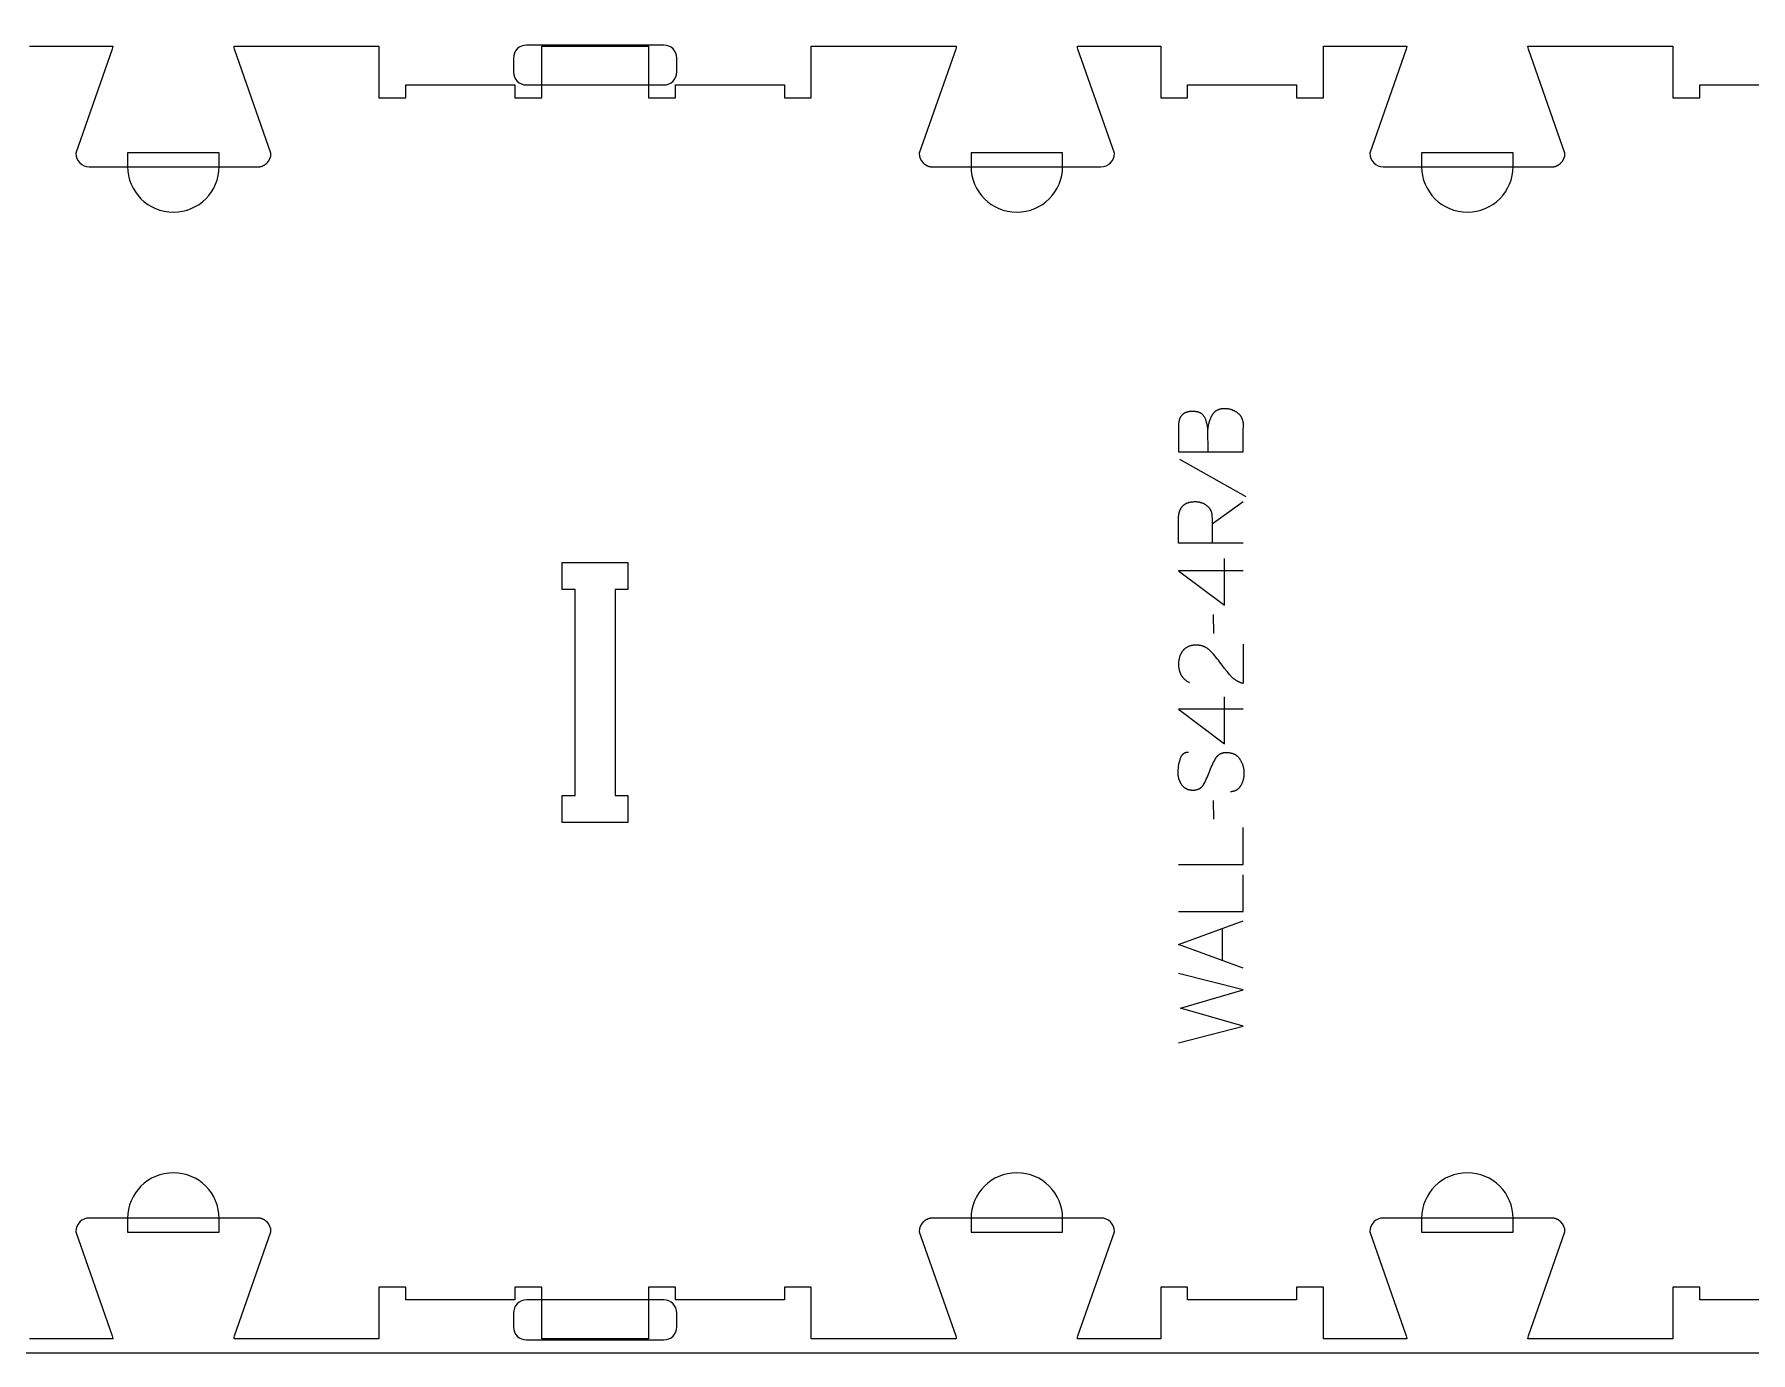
# Model space of a CAD drawing. Extents: x -10701 to -7518, y -36097 to -28504.
# Drawn here: x -9110 to -8314, y -31748 to -31136 of the extents above; entities that cross this region are included whole.
import ezdxf

# ---------------------------------------------------------------- set-up
doc = ezdxf.new("R2010")
doc.units = 0
for name, color, linetype in [('0_SHEET_SPRUCEPLY_2440X122', 1, 'CONTINUOUS'), ('1_ANYTOOL_1MMDEEP_LABELS_S', 2, 'CONTINUOUS'), ('3_ANYTOOL_CUTTHROUGH_INSID', 4, 'CONTINUOUS'), ('4_ANYTOOL_CUTTHROUGH_OUTSI', 5, 'CONTINUOUS'), ('5_ANYTOOL_HALF_MILL_9MM_IN', 3, 'CONTINUOUS')]:
    doc.layers.add(name, color=color, linetype=linetype)

msp = doc.modelspace()

# ---------------------------------------------------------------- linework, layer by layer
at = {"layer": '0_SHEET_SPRUCEPLY_2440X122'}
msp.add_lwpolyline([(-10329.71, -30527.8), (-10329.71, -31747.8), (-7889.71, -31747.8), (-7889.71, -30527.8)], close=True, dxfattribs=at)
at = {"layer": '1_ANYTOOL_1MMDEEP_LABELS_S'}
for points in [[(-8579.15, -31330.03), (-8549.15, -31330.03), (-8549.15, -31320.35), (-8549.07, -31317.82), (-8549.06, -31317.59), (-8549.06, -31317.37), (-8549.07, -31317.14), (-8549.08, -31316.92), (-8549.1, -31316.71), (-8549.12, -31316.49), (-8549.15, -31316.28), (-8549.18, -31316.08), (-8549.22, -31315.87), (-8549.27, -31315.67), (-8549.32, -31315.48), (-8549.37, -31315.28), (-8549.43, -31315.09), (-8549.5, -31314.9), (-8549.57, -31314.72), (-8549.65, -31314.54), (-8549.74, -31314.36), (-8549.82, -31314.18), (-8549.92, -31314.01), (-8550.02, -31313.84), (-8550.13, -31313.67), (-8550.24, -31313.51), (-8550.35, -31313.35), (-8550.48, -31313.19), (-8550.61, -31313.04), (-8550.74, -31312.89), (-8550.88, -31312.74), (-8551.02, -31312.6), (-8551.18, -31312.46), (-8551.33, -31312.32), (-8551.49, -31312.19), (-8551.66, -31312.06), (-8551.83, -31311.93), (-8552, -31311.8), (-8552.18, -31311.68), (-8552.35, -31311.57), (-8552.52, -31311.46), (-8552.7, -31311.35), (-8552.88, -31311.25), (-8553.06, -31311.15), (-8553.24, -31311.05), (-8553.42, -31310.96), (-8553.6, -31310.87), (-8553.78, -31310.79), (-8553.97, -31310.71), (-8554.15, -31310.63), (-8554.34, -31310.56), (-8554.53, -31310.5), (-8554.72, -31310.43), (-8554.9, -31310.37), (-8555.1, -31310.32), (-8555.29, -31310.27), (-8555.48, -31310.22), (-8555.68, -31310.18), (-8555.87, -31310.14), (-8556.07, -31310.11), (-8556.27, -31310.08), (-8556.46, -31310.05), (-8556.66, -31310.03), (-8556.87, -31310.01), (-8557.07, -31309.99), (-8557.27, -31309.98), (-8557.48, -31309.98), (-8557.68, -31309.98), (-8557.93, -31309.98), (-8558.18, -31309.99), (-8558.42, -31310), (-8558.66, -31310.02), (-8558.9, -31310.05), (-8559.13, -31310.08), (-8559.35, -31310.12), (-8559.57, -31310.16), (-8559.79, -31310.21), (-8560, -31310.26), (-8560.21, -31310.32), (-8560.41, -31310.39), (-8560.61, -31310.46), (-8560.81, -31310.53), (-8560.99, -31310.62), (-8561.18, -31310.71), (-8561.27, -31310.75), (-8561.36, -31310.8), (-8561.45, -31310.85), (-8561.54, -31310.9), (-8561.62, -31310.95), (-8561.71, -31311), (-8561.79, -31311.06), (-8561.88, -31311.12), (-8561.96, -31311.17), (-8562.04, -31311.23), (-8562.12, -31311.29), (-8562.2, -31311.35), (-8562.27, -31311.42), (-8562.35, -31311.48), (-8562.43, -31311.55), (-8562.5, -31311.62), (-8562.57, -31311.68), (-8562.64, -31311.76), (-8562.71, -31311.83), (-8562.78, -31311.9), (-8562.85, -31311.98), (-8562.92, -31312.05), (-8563.05, -31312.21), (-8563.18, -31312.37), (-8563.3, -31312.54), (-8563.42, -31312.71), (-8563.53, -31312.89), (-8563.75, -31313.26), (-8563.95, -31313.63), (-8564.15, -31314.01), (-8564.33, -31314.4), (-8564.5, -31314.79), (-8564.66, -31315.19), (-8564.8, -31315.59), (-8564.94, -31316), (-8565.06, -31316.41), (-8565.18, -31316.84), (-8565.28, -31317.26), (-8565.37, -31317.7), (-8565.45, -31318.14), (-8565.51, -31318.58), (-8565.57, -31319.03), (-8565.61, -31319.49)], [(-8565.48, -31330.03), (-8565.61, -31319.49), (-8565.64, -31319.09), (-8565.68, -31318.7), (-8565.73, -31318.31), (-8565.79, -31317.93), (-8565.86, -31317.55), (-8565.93, -31317.18), (-8566.02, -31316.81), (-8566.11, -31316.45), (-8566.21, -31316.1), (-8566.32, -31315.75), (-8566.44, -31315.41), (-8566.57, -31315.07), (-8566.71, -31314.73), (-8566.85, -31314.41), (-8567.01, -31314.09), (-8567.17, -31313.77), (-8567.22, -31313.69), (-8567.26, -31313.62), (-8567.31, -31313.54), (-8567.35, -31313.47), (-8567.4, -31313.39), (-8567.45, -31313.32), (-8567.5, -31313.25), (-8567.56, -31313.18), (-8567.61, -31313.11), (-8567.67, -31313.05), (-8567.72, -31312.98), (-8567.78, -31312.92), (-8567.84, -31312.85), (-8567.9, -31312.79), (-8567.96, -31312.73), (-8568.03, -31312.67), (-8568.09, -31312.61), (-8568.16, -31312.56), (-8568.22, -31312.5), (-8568.29, -31312.45), (-8568.36, -31312.39), (-8568.43, -31312.34), (-8568.51, -31312.29), (-8568.58, -31312.24), (-8568.66, -31312.19), (-8568.73, -31312.15), (-8568.81, -31312.1), (-8568.89, -31312.06), (-8568.97, -31312.01), (-8569.06, -31311.97), (-8569.14, -31311.93), (-8569.23, -31311.89), (-8569.31, -31311.85), (-8569.4, -31311.81), (-8569.58, -31311.74), (-8569.77, -31311.68), (-8569.96, -31311.61), (-8570.16, -31311.56), (-8570.36, -31311.51), (-8570.57, -31311.46), (-8570.78, -31311.42), (-8571, -31311.38), (-8571.22, -31311.35), (-8571.45, -31311.32), (-8571.69, -31311.3), (-8571.93, -31311.28), (-8572.17, -31311.27), (-8572.42, -31311.26), (-8572.68, -31311.26), (-8573.08, -31311.27), (-8573.27, -31311.28), (-8573.47, -31311.29), (-8573.65, -31311.3), (-8573.84, -31311.32), (-8574.02, -31311.34), (-8574.2, -31311.37), (-8574.37, -31311.39), (-8574.55, -31311.43), (-8574.72, -31311.46), (-8574.88, -31311.5), (-8575.04, -31311.54), (-8575.2, -31311.58), (-8575.36, -31311.63), (-8575.51, -31311.68), (-8575.66, -31311.73), (-8575.81, -31311.79), (-8575.95, -31311.85), (-8576.09, -31311.92), (-8576.23, -31311.98), (-8576.37, -31312.05), (-8576.5, -31312.13), (-8576.63, -31312.2), (-8576.75, -31312.28), (-8576.87, -31312.37), (-8576.99, -31312.45), (-8577.11, -31312.54), (-8577.22, -31312.64), (-8577.33, -31312.73), (-8577.43, -31312.83), (-8577.54, -31312.93), (-8577.63, -31313.04), (-8577.73, -31313.15), (-8577.82, -31313.26), (-8577.91, -31313.38), (-8578, -31313.5), (-8578.09, -31313.62), (-8578.17, -31313.75), (-8578.24, -31313.87), (-8578.32, -31314.01), (-8578.39, -31314.14), (-8578.46, -31314.28), (-8578.52, -31314.42), (-8578.58, -31314.57), (-8578.64, -31314.72), (-8578.7, -31314.87), (-8578.75, -31315.02), (-8578.8, -31315.18), (-8578.84, -31315.34), (-8578.89, -31315.51), (-8578.93, -31315.68), (-8578.96, -31315.85), (-8579, -31316.02), (-8579.03, -31316.2), (-8579.05, -31316.38), (-8579.08, -31316.57), (-8579.1, -31316.75), (-8579.11, -31316.94), (-8579.13, -31317.14), (-8579.15, -31317.54), (-8579.15, -31317.95), (-8579.15, -31330.03)], [(-8578.68, -31333.46), (-8547.91, -31350.65)], [(-8549.15, -31372.42), (-8579.15, -31372.42), (-8579.15, -31361.06), (-8579.15, -31360.57), (-8579.12, -31360.1), (-8579.11, -31359.87), (-8579.08, -31359.64), (-8579.06, -31359.41), (-8579.03, -31359.19), (-8579, -31358.98), (-8578.96, -31358.77), (-8578.92, -31358.56), (-8578.88, -31358.35), (-8578.83, -31358.15), (-8578.78, -31357.96), (-8578.72, -31357.76), (-8578.66, -31357.57), (-8578.6, -31357.39), (-8578.53, -31357.21), (-8578.46, -31357.03), (-8578.39, -31356.86), (-8578.31, -31356.69), (-8578.23, -31356.52), (-8578.14, -31356.36), (-8578.05, -31356.2), (-8577.96, -31356.05), (-8577.86, -31355.9), (-8577.76, -31355.76), (-8577.65, -31355.61), (-8577.54, -31355.47), (-8577.43, -31355.34), (-8577.31, -31355.21), (-8577.19, -31355.08), (-8577.07, -31354.96), (-8576.94, -31354.84), (-8576.81, -31354.73), (-8576.67, -31354.62), (-8576.53, -31354.51), (-8576.39, -31354.41), (-8576.24, -31354.31), (-8576.09, -31354.21), (-8575.93, -31354.12), (-8575.78, -31354.03), (-8575.61, -31353.95), (-8575.45, -31353.87), (-8575.28, -31353.79), (-8575.1, -31353.72), (-8574.92, -31353.65), (-8574.74, -31353.59), (-8574.56, -31353.53), (-8574.37, -31353.47), (-8574.17, -31353.42), (-8573.98, -31353.37), (-8573.77, -31353.33), (-8573.57, -31353.29), (-8573.36, -31353.25), (-8573.15, -31353.22), (-8572.93, -31353.19), (-8572.71, -31353.16), (-8572.49, -31353.14), (-8572.26, -31353.12), (-8571.79, -31353.1), (-8571.31, -31353.09), (-8571.13, -31353.09), (-8570.96, -31353.1), (-8570.78, -31353.11), (-8570.61, -31353.12), (-8570.44, -31353.13), (-8570.27, -31353.15), (-8570.1, -31353.18), (-8569.93, -31353.2), (-8569.76, -31353.23), (-8569.59, -31353.26), (-8569.42, -31353.3), (-8569.26, -31353.34), (-8569.09, -31353.38), (-8568.93, -31353.43), (-8568.76, -31353.48), (-8568.6, -31353.54), (-8568.44, -31353.59), (-8568.28, -31353.65), (-8568.12, -31353.72), (-8567.96, -31353.79), (-8567.8, -31353.86), (-8567.64, -31353.93), (-8567.49, -31354.01), (-8567.33, -31354.09), (-8567.18, -31354.18), (-8567.03, -31354.27), (-8566.87, -31354.36), (-8566.72, -31354.45), (-8566.57, -31354.55), (-8566.42, -31354.65), (-8566.27, -31354.76), (-8566.12, -31354.87), (-8565.98, -31354.98), (-8565.84, -31355.1), (-8565.7, -31355.21), (-8565.57, -31355.33), (-8565.44, -31355.46), (-8565.32, -31355.58), (-8565.2, -31355.71), (-8565.09, -31355.84), (-8564.98, -31355.97), (-8564.87, -31356.1), (-8564.77, -31356.24), (-8564.68, -31356.38), (-8564.58, -31356.52), (-8564.5, -31356.66), (-8564.41, -31356.81), (-8564.34, -31356.95), (-8564.26, -31357.1), (-8564.19, -31357.26), (-8564.13, -31357.41), (-8564.07, -31357.57), (-8564.01, -31357.73), (-8563.96, -31357.89), (-8563.91, -31358.06), (-8563.87, -31358.22), (-8563.83, -31358.39), (-8563.79, -31358.57), (-8563.76, -31358.74), (-8563.74, -31358.92), (-8563.72, -31359.1), (-8563.7, -31359.28), (-8563.69, -31359.46), (-8563.62, -31361.38), (-8563.6, -31363.42), (-8563.6, -31372.38)], [(-8563.6, -31363.42), (-8549.11, -31352.96)], [(-8557.81, -31401.18), (-8557.81, -31379.41)], [(-8549.15, -31385.19), (-8579.2, -31385.15), (-8557.81, -31401.18)], [(-8563.04, -31405.46), (-8562.95, -31414.25)], [(-8549.2, -31419.18), (-8549.24, -31437.48), (-8549.69, -31437.33), (-8549.92, -31437.25), (-8550.14, -31437.17), (-8550.36, -31437.08), (-8550.58, -31436.99), (-8550.79, -31436.9), (-8551.01, -31436.81), (-8551.22, -31436.71), (-8551.42, -31436.6), (-8551.63, -31436.5), (-8551.83, -31436.38), (-8552.03, -31436.27), (-8552.23, -31436.15), (-8552.43, -31436.03), (-8552.62, -31435.91), (-8552.81, -31435.78), (-8553, -31435.65), (-8553.19, -31435.51), (-8553.37, -31435.37), (-8553.55, -31435.23), (-8553.73, -31435.08), (-8553.91, -31434.93), (-8554.08, -31434.78), (-8554.25, -31434.62), (-8554.42, -31434.46), (-8554.59, -31434.3), (-8554.75, -31434.13), (-8554.92, -31433.96), (-8555.08, -31433.79), (-8555.39, -31433.43), (-8556.61, -31431.95), (-8557.79, -31430.46), (-8558.95, -31428.95), (-8560.08, -31427.43), (-8560.64, -31426.67), (-8561.21, -31425.94), (-8561.79, -31425.23), (-8562.37, -31424.54), (-8562.97, -31423.87), (-8563.57, -31423.23), (-8564.18, -31422.61), (-8564.8, -31422.01), (-8564.95, -31421.86), (-8565.11, -31421.72), (-8565.27, -31421.58), (-8565.44, -31421.45), (-8565.6, -31421.33), (-8565.77, -31421.2), (-8565.94, -31421.09), (-8566.11, -31420.97), (-8566.29, -31420.87), (-8566.46, -31420.76), (-8566.64, -31420.66), (-8566.82, -31420.57), (-8567.01, -31420.48), (-8567.19, -31420.39), (-8567.38, -31420.31), (-8567.57, -31420.24), (-8567.76, -31420.17), (-8567.96, -31420.1), (-8568.16, -31420.04), (-8568.36, -31419.98), (-8568.56, -31419.93), (-8568.76, -31419.88), (-8568.97, -31419.83), (-8569.18, -31419.8), (-8569.39, -31419.76), (-8569.6, -31419.73), (-8569.81, -31419.71), (-8570.03, -31419.68), (-8570.25, -31419.67), (-8570.47, -31419.66), (-8570.7, -31419.65), (-8570.92, -31419.65), (-8571.17, -31419.65), (-8571.42, -31419.66), (-8571.66, -31419.67), (-8571.9, -31419.69), (-8572.14, -31419.71), (-8572.37, -31419.74), (-8572.59, -31419.77), (-8572.82, -31419.81), (-8573.04, -31419.85), (-8573.25, -31419.89), (-8573.47, -31419.95), (-8573.67, -31420), (-8573.88, -31420.07), (-8574.08, -31420.13), (-8574.28, -31420.2), (-8574.47, -31420.28), (-8574.66, -31420.36), (-8574.85, -31420.45), (-8575.03, -31420.54), (-8575.21, -31420.64), (-8575.38, -31420.74), (-8575.55, -31420.84), (-8575.72, -31420.95), (-8575.88, -31421.07), (-8576.04, -31421.19), (-8576.2, -31421.32), (-8576.35, -31421.45), (-8576.5, -31421.58), (-8576.64, -31421.72), (-8576.78, -31421.87), (-8576.92, -31422.02), (-8577.05, -31422.18), (-8577.18, -31422.34), (-8577.31, -31422.5), (-8577.43, -31422.66), (-8577.55, -31422.83), (-8577.66, -31423), (-8577.77, -31423.17), (-8577.87, -31423.35), (-8577.97, -31423.52), (-8578.07, -31423.7), (-8578.16, -31423.89), (-8578.25, -31424.07), (-8578.33, -31424.26), (-8578.41, -31424.45), (-8578.49, -31424.64), (-8578.56, -31424.84), (-8578.63, -31425.04), (-8578.69, -31425.24), (-8578.75, -31425.44), (-8578.81, -31425.65), (-8578.86, -31425.86), (-8578.91, -31426.07), (-8578.95, -31426.28), (-8578.99, -31426.5), (-8579.02, -31426.72), (-8579.05, -31426.94), (-8579.08, -31427.16), (-8579.1, -31427.39), (-8579.12, -31427.62), (-8579.13, -31427.85), (-8579.14, -31428.09), (-8579.15, -31428.56), (-8579.15, -31428.93), (-8579.13, -31429.29), (-8579.11, -31429.64), (-8579.07, -31429.99), (-8579.03, -31430.33), (-8578.97, -31430.66), (-8578.91, -31430.99), (-8578.83, -31431.31), (-8578.75, -31431.62), (-8578.7, -31431.78), (-8578.66, -31431.93), (-8578.6, -31432.08), (-8578.55, -31432.23), (-8578.49, -31432.38), (-8578.44, -31432.53), (-8578.37, -31432.67), (-8578.31, -31432.82), (-8578.25, -31432.96), (-8578.18, -31433.1), (-8578.11, -31433.24), (-8578.03, -31433.37), (-8577.96, -31433.51), (-8577.88, -31433.64), (-8577.8, -31433.77), (-8577.71, -31433.9), (-8577.63, -31434.03), (-8577.54, -31434.16), (-8577.45, -31434.28), (-8577.36, -31434.41), (-8577.26, -31434.53), (-8577.16, -31434.65), (-8577.06, -31434.77), (-8576.96, -31434.89), (-8576.85, -31435), (-8576.74, -31435.11), (-8576.63, -31435.23), (-8576.52, -31435.34), (-8576.4, -31435.45), (-8576.28, -31435.55), (-8576.16, -31435.66), (-8576.04, -31435.76), (-8575.79, -31435.97), (-8575.52, -31436.16), (-8575.25, -31436.35), (-8574.96, -31436.54), (-8574.67, -31436.71), (-8574.37, -31436.88), (-8574.05, -31437.05)], [(-8557.81, -31465.38), (-8557.81, -31443.61)], [(-8549.15, -31449.39), (-8579.2, -31449.35), (-8557.81, -31465.38)], [(-8574.57, -31469.41), (-8574.76, -31469.41), (-8574.85, -31469.41), (-8574.94, -31469.42), (-8575.03, -31469.43), (-8575.12, -31469.43), (-8575.21, -31469.44), (-8575.3, -31469.46), (-8575.38, -31469.47), (-8575.47, -31469.49), (-8575.55, -31469.5), (-8575.63, -31469.52), (-8575.72, -31469.54), (-8575.8, -31469.56), (-8575.88, -31469.59), (-8575.96, -31469.61), (-8576.04, -31469.64), (-8576.11, -31469.66), (-8576.19, -31469.69), (-8576.26, -31469.73), (-8576.34, -31469.76), (-8576.41, -31469.79), (-8576.48, -31469.83), (-8576.55, -31469.87), (-8576.62, -31469.91), (-8576.69, -31469.95), (-8576.76, -31469.99), (-8576.83, -31470.03), (-8576.89, -31470.08), (-8576.96, -31470.13), (-8577.02, -31470.17), (-8577.09, -31470.22), (-8577.15, -31470.28), (-8577.21, -31470.33), (-8577.27, -31470.39), (-8577.33, -31470.44), (-8577.38, -31470.5), (-8577.44, -31470.56), (-8577.5, -31470.62), (-8577.55, -31470.69), (-8577.6, -31470.75), (-8577.66, -31470.82), (-8577.71, -31470.89), (-8577.76, -31470.95), (-8577.81, -31471.03), (-8577.86, -31471.1), (-8577.9, -31471.17), (-8577.95, -31471.25), (-8578, -31471.33), (-8578.04, -31471.41), (-8578.08, -31471.49), (-8578.13, -31471.57), (-8578.21, -31471.74), (-8578.28, -31471.92), (-8578.36, -31472.1), (-8578.43, -31472.29), (-8578.49, -31472.48), (-8578.55, -31472.68), (-8578.77, -31473.5), (-8578.97, -31474.29), (-8579.13, -31475.08), (-8579.26, -31475.85), (-8579.32, -31476.23), (-8579.36, -31476.61), (-8579.4, -31476.98), (-8579.44, -31477.35), (-8579.46, -31477.71), (-8579.48, -31478.08), (-8579.49, -31478.44), (-8579.5, -31478.79), (-8579.49, -31478.99), (-8579.49, -31479.18), (-8579.48, -31479.37), (-8579.47, -31479.56), (-8579.45, -31479.75), (-8579.43, -31479.94), (-8579.41, -31480.13), (-8579.38, -31480.32), (-8579.35, -31480.5), (-8579.32, -31480.68), (-8579.28, -31480.87), (-8579.24, -31481.05), (-8579.2, -31481.23), (-8579.15, -31481.41), (-8579.1, -31481.58), (-8579.04, -31481.76), (-8578.98, -31481.93), (-8578.92, -31482.11), (-8578.85, -31482.28), (-8578.78, -31482.45), (-8578.71, -31482.62), (-8578.64, -31482.79), (-8578.56, -31482.96), (-8578.47, -31483.12), (-8578.38, -31483.29), (-8578.29, -31483.45), (-8578.2, -31483.61), (-8578.1, -31483.77), (-8578, -31483.93), (-8577.9, -31484.09), (-8577.79, -31484.25), (-8577.67, -31484.41), (-8577.56, -31484.56), (-8577.44, -31484.71), (-8577.32, -31484.85), (-8577.19, -31484.99), (-8577.07, -31485.12), (-8576.94, -31485.25), (-8576.8, -31485.37), (-8576.67, -31485.49), (-8576.53, -31485.61), (-8576.38, -31485.72), (-8576.24, -31485.82), (-8576.09, -31485.92), (-8575.94, -31486.01), (-8575.78, -31486.1), (-8575.62, -31486.19), (-8575.46, -31486.27), (-8575.3, -31486.34), (-8575.13, -31486.42), (-8574.96, -31486.48), (-8574.79, -31486.54), (-8574.61, -31486.6), (-8574.43, -31486.65), (-8574.25, -31486.69), (-8574.06, -31486.74), (-8573.87, -31486.77), (-8573.68, -31486.8), (-8573.49, -31486.83), (-8573.29, -31486.85), (-8573.09, -31486.87), (-8572.88, -31486.88), (-8572.68, -31486.89), (-8572.47, -31486.89), (-8572.25, -31486.89), (-8572.04, -31486.88), (-8571.83, -31486.87), (-8571.63, -31486.85), (-8571.43, -31486.82), (-8571.23, -31486.79), (-8571.04, -31486.76), (-8570.85, -31486.71), (-8570.66, -31486.67), (-8570.48, -31486.61), (-8570.3, -31486.56), (-8570.13, -31486.49), (-8570.04, -31486.46), (-8569.96, -31486.42), (-8569.87, -31486.39), (-8569.79, -31486.35), (-8569.71, -31486.31), (-8569.63, -31486.27), (-8569.55, -31486.23), (-8569.47, -31486.18), (-8569.39, -31486.14), (-8569.31, -31486.09), (-8569.23, -31486.04), (-8569.16, -31486), (-8569.08, -31485.95), (-8569.01, -31485.89), (-8568.94, -31485.84), (-8568.86, -31485.79), (-8568.79, -31485.73), (-8568.72, -31485.67), (-8568.65, -31485.61), (-8568.59, -31485.55), (-8568.52, -31485.49), (-8568.45, -31485.43), (-8568.39, -31485.37), (-8568.32, -31485.3), (-8568.19, -31485.16), (-8568.07, -31485.02), (-8567.95, -31484.88), (-8567.84, -31484.73), (-8567.72, -31484.57), (-8567.62, -31484.4), (-8567.51, -31484.24), (-8567.41, -31484.06), (-8567.02, -31483.35), (-8566.64, -31482.62), (-8566.27, -31481.87), (-8565.92, -31481.11), (-8565.57, -31480.33), (-8565.24, -31479.53), (-8564.91, -31478.72), (-8564.6, -31477.89), (-8564.29, -31477.07), (-8563.96, -31476.26), (-8563.62, -31475.47), (-8563.26, -31474.71), (-8562.88, -31473.96), (-8562.49, -31473.24), (-8562.09, -31472.53), (-8561.67, -31471.85), (-8561.56, -31471.68), (-8561.45, -31471.52), (-8561.33, -31471.37), (-8561.27, -31471.29), (-8561.21, -31471.22), (-8561.15, -31471.15), (-8561.08, -31471.08), (-8561.02, -31471.01), (-8560.95, -31470.94), (-8560.89, -31470.87), (-8560.82, -31470.81), (-8560.75, -31470.75), (-8560.68, -31470.69), (-8560.61, -31470.63), (-8560.54, -31470.57), (-8560.47, -31470.51), (-8560.4, -31470.45), (-8560.33, -31470.4), (-8560.25, -31470.35), (-8560.18, -31470.29), (-8560.1, -31470.24), (-8560.02, -31470.2), (-8559.94, -31470.15), (-8559.86, -31470.1), (-8559.78, -31470.06), (-8559.7, -31470.02), (-8559.62, -31469.98), (-8559.53, -31469.94), (-8559.45, -31469.9), (-8559.36, -31469.86), (-8559.28, -31469.83), (-8559.19, -31469.79), (-8559.1, -31469.76), (-8559.01, -31469.73), (-8558.92, -31469.7), (-8558.83, -31469.67), (-8558.74, -31469.64), (-8558.55, -31469.6), (-8558.36, -31469.55), (-8558.16, -31469.52), (-8557.96, -31469.49), (-8557.76, -31469.46), (-8557.55, -31469.44), (-8557.34, -31469.43), (-8557.13, -31469.42), (-8556.91, -31469.42), (-8556.68, -31469.42), (-8556.46, -31469.43), (-8556.22, -31469.45), (-8555.99, -31469.47), (-8555.77, -31469.5), (-8555.54, -31469.53), (-8555.32, -31469.56), (-8555.11, -31469.6), (-8554.89, -31469.65), (-8554.68, -31469.7), (-8554.48, -31469.76), (-8554.28, -31469.82), (-8554.08, -31469.89), (-8553.89, -31469.96), (-8553.7, -31470.03), (-8553.51, -31470.12), (-8553.33, -31470.2), (-8553.15, -31470.29), (-8552.97, -31470.39), (-8552.8, -31470.49), (-8552.63, -31470.6), (-8552.47, -31470.71), (-8552.31, -31470.83), (-8552.15, -31470.95), (-8552, -31471.08), (-8551.85, -31471.21), (-8551.7, -31471.34), (-8551.56, -31471.49), (-8551.42, -31471.63), (-8551.29, -31471.78), (-8551.16, -31471.94), (-8551.03, -31472.1), (-8550.91, -31472.27), (-8550.79, -31472.44), (-8550.67, -31472.62), (-8550.45, -31472.98), (-8550.25, -31473.34), (-8550.05, -31473.71), (-8549.88, -31474.08), (-8549.71, -31474.46), (-8549.56, -31474.84), (-8549.49, -31475.03), (-8549.42, -31475.22), (-8549.36, -31475.41), (-8549.3, -31475.6), (-8549.24, -31475.8), (-8549.19, -31475.99), (-8549.14, -31476.19), (-8549.09, -31476.38), (-8549.05, -31476.58), (-8549.01, -31476.78), (-8548.98, -31476.98), (-8548.94, -31477.18), (-8548.91, -31477.38), (-8548.89, -31477.58), (-8548.85, -31477.99), (-8548.82, -31478.4), (-8548.81, -31478.81), (-8548.81, -31479.23), (-8548.83, -31479.63), (-8548.85, -31480.04), (-8548.89, -31480.44), (-8548.94, -31480.83), (-8549.01, -31481.22), (-8549.08, -31481.61), (-8549.17, -31481.99), (-8549.28, -31482.37), (-8549.39, -31482.74), (-8549.52, -31483.11), (-8549.66, -31483.47), (-8549.82, -31483.83), (-8549.98, -31484.18), (-8550.16, -31484.53), (-8550.35, -31484.88), (-8550.45, -31485.05), (-8550.56, -31485.21), (-8550.66, -31485.37), (-8550.77, -31485.52), (-8550.89, -31485.67), (-8551, -31485.81), (-8551.12, -31485.95), (-8551.24, -31486.08), (-8551.36, -31486.2), (-8551.49, -31486.32), (-8551.62, -31486.44), (-8551.75, -31486.55), (-8551.82, -31486.6), (-8551.89, -31486.65), (-8551.96, -31486.7), (-8552.03, -31486.75), (-8552.1, -31486.8), (-8552.17, -31486.85), (-8552.24, -31486.89), (-8552.31, -31486.93), (-8552.39, -31486.98), (-8552.46, -31487.02), (-8552.54, -31487.06), (-8552.61, -31487.09), (-8552.69, -31487.13), (-8552.77, -31487.17), (-8552.84, -31487.2), (-8552.92, -31487.23), (-8553, -31487.27), (-8553.08, -31487.3), (-8553.16, -31487.32), (-8553.24, -31487.35), (-8553.41, -31487.4), (-8553.58, -31487.45), (-8553.75, -31487.49), (-8553.92, -31487.52), (-8554.1, -31487.55), (-8554.28, -31487.58), (-8554.46, -31487.6), (-8554.64, -31487.61), (-8554.83, -31487.62), (-8555.02, -31487.62)], [(-8563.04, -31491.65), (-8562.95, -31500.43)], [(-8579.15, -31521.39), (-8549.15, -31521.39), (-8549.15, -31504.29)], [(-8579.15, -31543.21), (-8549.15, -31543.21), (-8549.15, -31526.11)], [(-8549.15, -31569.43), (-8579.15, -31558.55), (-8549.15, -31547.49)], [(-8558.71, -31565.96), (-8558.71, -31551.05)], [(-8579.15, -31604.15), (-8549.15, -31596.43), (-8578.25, -31587.99), (-8549.15, -31579.51), (-8579.15, -31572.01)]]:
    msp.add_lwpolyline(points, dxfattribs=at)
at = {"layer": '3_ANYTOOL_CUTTHROUGH_INSID', "color": 4}
msp.add_lwpolyline([(-8864.68, -31381.36), (-8834.43, -31381.36), (-8834.43, -31393.86), (-8840.43, -31393.86), (-8840.43, -31489.36), (-8834.43, -31489.36), (-8834.43, -31501.86), (-8864.93, -31501.86), (-8864.93, -31489.36), (-8858.93, -31489.36), (-8858.93, -31393.86), (-8864.93, -31393.86), (-8864.93, -31381.36)], close=True, dxfattribs=at)
at = {"layer": '4_ANYTOOL_CUTTHROUGH_OUTSI', "color": 5}
for points in [[(-9111.93, -31141.86), (-9073.33, -31141.86), (-9073.33, -31141.86, -0.061485), (-9073.56, -31143.25), (-9090.46, -31191.53), (-9090.48, -31191.57), (-9090.48, -31191.61), (-9090.48, -31191.61, 0.414214), (-9084.23, -31197.86), (-9006.23, -31197.86), (-9006.08, -31197.86), (-9005.93, -31197.85), (-9005.77, -31197.85), (-9005.62, -31197.83), (-9005.47, -31197.82), (-9005.32, -31197.8), (-9005.17, -31197.77), (-9005.02, -31197.74), (-9004.87, -31197.71), (-9004.72, -31197.68), (-9004.57, -31197.64), (-9004.42, -31197.6), (-9004.27, -31197.55), (-9004.12, -31197.5), (-9003.98, -31197.44), (-9003.83, -31197.39), (-9003.69, -31197.33), (-9003.55, -31197.26), (-9003.41, -31197.19), (-9003.27, -31197.12), (-9003.14, -31197.05), (-9003, -31196.97), (-9002.87, -31196.89), (-9002.74, -31196.8), (-9002.62, -31196.72), (-9002.49, -31196.63), (-9002.37, -31196.53), (-9002.25, -31196.44), (-9002.14, -31196.34), (-9002.02, -31196.24), (-9001.91, -31196.14), (-9001.81, -31196.03, 0.198912), (-8999.98, -31191.61), (-8999.98, -31191.57), (-8999.99, -31191.53), (-9016.89, -31143.25), (-9016.89, -31143.25, -0.061485), (-9017.12, -31141.86), (-8949.93, -31141.86), (-8949.93, -31165.86), (-8937.43, -31165.86), (-8937.43, -31159.86), (-8886.93, -31159.86), (-8886.93, -31165.86), (-8874.43, -31165.86), (-8874.43, -31141.86), (-8824.93, -31141.86), (-8824.93, -31165.86), (-8812.43, -31165.86), (-8812.43, -31159.86), (-8761.93, -31159.86), (-8761.93, -31165.86), (-8749.43, -31165.86), (-8749.43, -31141.86), (-8682.24, -31141.86), (-8682.24, -31141.86, -0.061485), (-8682.47, -31143.25), (-8699.37, -31191.53), (-8699.38, -31191.57), (-8699.38, -31191.61), (-8699.38, -31191.61, 0.198912), (-8697.55, -31196.03), (-8697.44, -31196.14), (-8697.33, -31196.24), (-8697.22, -31196.34), (-8697.1, -31196.44), (-8696.99, -31196.53), (-8696.86, -31196.63), (-8696.74, -31196.72), (-8696.61, -31196.8), (-8696.49, -31196.89), (-8696.35, -31196.97), (-8696.22, -31197.05), (-8696.08, -31197.12), (-8695.95, -31197.19), (-8695.81, -31197.26), (-8695.67, -31197.33), (-8695.52, -31197.39), (-8695.38, -31197.44), (-8695.23, -31197.5), (-8695.09, -31197.55), (-8694.94, -31197.6), (-8694.79, -31197.64), (-8694.64, -31197.68), (-8694.49, -31197.71), (-8694.34, -31197.74), (-8694.19, -31197.77), (-8694.04, -31197.8), (-8693.89, -31197.82), (-8693.73, -31197.83), (-8693.58, -31197.85), (-8693.43, -31197.85), (-8693.28, -31197.86), (-8693.13, -31197.86), (-8615.13, -31197.86, 0.414214), (-8608.88, -31191.61), (-8608.88, -31191.57), (-8608.9, -31191.53), (-8625.79, -31143.25), (-8625.79, -31143.25, -0.061485), (-8626.03, -31141.86), (-8587.43, -31141.86), (-8587.43, -31165.86), (-8574.93, -31165.86), (-8574.93, -31159.86), (-8524.43, -31159.86), (-8524.43, -31165.86), (-8511.93, -31165.86), (-8511.93, -31165.61), (-8511.93, -31141.86), (-8473.33, -31141.86), (-8473.33, -31141.86, -0.061485), (-8473.56, -31143.25), (-8490.46, -31191.53), (-8490.48, -31191.57), (-8490.48, -31191.61), (-8490.48, -31191.61, 0.414214), (-8484.23, -31197.86), (-8406.23, -31197.86), (-8406.08, -31197.86), (-8405.93, -31197.85), (-8405.77, -31197.85), (-8405.62, -31197.83), (-8405.47, -31197.82), (-8405.32, -31197.8), (-8405.17, -31197.77), (-8405.02, -31197.74), (-8404.87, -31197.71), (-8404.72, -31197.68), (-8404.57, -31197.64), (-8404.42, -31197.6), (-8404.27, -31197.55), (-8404.12, -31197.5), (-8403.98, -31197.44), (-8403.83, -31197.39), (-8403.69, -31197.33), (-8403.55, -31197.26), (-8403.41, -31197.19), (-8403.27, -31197.12), (-8403.14, -31197.05), (-8403, -31196.97), (-8402.87, -31196.89), (-8402.74, -31196.8), (-8402.62, -31196.72), (-8402.49, -31196.63), (-8402.37, -31196.53), (-8402.25, -31196.44), (-8402.14, -31196.34), (-8402.02, -31196.24), (-8401.91, -31196.14), (-8401.81, -31196.03, 0.198912), (-8399.98, -31191.61), (-8399.98, -31191.57), (-8399.99, -31191.53), (-8416.89, -31143.25), (-8416.89, -31143.25, -0.061485), (-8417.12, -31141.86), (-8349.93, -31141.86), (-8349.93, -31165.86), (-8337.43, -31165.86), (-8337.43, -31159.86), (-8286.93, -31159.86)], [(-8286.93, -31723.36), (-8337.43, -31723.36), (-8337.43, -31717.36), (-8349.93, -31717.36), (-8349.93, -31741.36), (-8399.68, -31741.36), (-8417.12, -31741.36), (-8417.12, -31741.36, -0.061485), (-8416.89, -31739.97), (-8399.99, -31691.69), (-8399.98, -31691.65), (-8399.98, -31691.61), (-8399.98, -31691.61, 0.198912), (-8401.81, -31687.19), (-8401.91, -31687.09), (-8402.02, -31686.99), (-8402.14, -31686.89), (-8402.25, -31686.79), (-8402.37, -31686.69), (-8402.49, -31686.6), (-8402.62, -31686.51), (-8402.74, -31686.42), (-8402.87, -31686.34), (-8403, -31686.26), (-8403.14, -31686.18), (-8403.27, -31686.1), (-8403.41, -31686.03), (-8403.55, -31685.96), (-8403.69, -31685.9), (-8403.83, -31685.84), (-8403.98, -31685.78), (-8404.12, -31685.73), (-8404.27, -31685.68), (-8404.42, -31685.63), (-8404.57, -31685.59), (-8404.72, -31685.55), (-8404.87, -31685.51), (-8405.02, -31685.48), (-8405.17, -31685.45), (-8405.32, -31685.43), (-8405.47, -31685.41), (-8405.62, -31685.39), (-8405.77, -31685.38), (-8405.93, -31685.37), (-8406.08, -31685.36), (-8406.23, -31685.36), (-8484.23, -31685.36, 0.414214), (-8490.48, -31691.61), (-8490.48, -31691.65), (-8490.46, -31691.69), (-8473.56, -31739.97), (-8473.56, -31739.97, -0.061485), (-8473.33, -31741.36), (-8511.93, -31741.36), (-8511.93, -31717.61), (-8511.93, -31717.36), (-8524.43, -31717.36), (-8524.43, -31723.36), (-8574.93, -31723.36), (-8574.93, -31717.36), (-8587.43, -31717.36), (-8587.43, -31741.36), (-8626.03, -31741.36), (-8626.03, -31741.36, -0.061485), (-8625.79, -31739.97), (-8608.9, -31691.69), (-8608.88, -31691.65), (-8608.88, -31691.61), (-8608.88, -31691.61, 0.414214), (-8615.13, -31685.36), (-8693.13, -31685.36), (-8693.28, -31685.36), (-8693.43, -31685.37), (-8693.58, -31685.38), (-8693.73, -31685.39), (-8693.89, -31685.41), (-8694.04, -31685.43), (-8694.19, -31685.45), (-8694.34, -31685.48), (-8694.49, -31685.51), (-8694.64, -31685.55), (-8694.79, -31685.59), (-8694.94, -31685.63), (-8695.09, -31685.68), (-8695.23, -31685.73), (-8695.38, -31685.78), (-8695.52, -31685.84), (-8695.67, -31685.9), (-8695.81, -31685.96), (-8695.95, -31686.03), (-8696.08, -31686.1), (-8696.22, -31686.18), (-8696.35, -31686.26), (-8696.49, -31686.34), (-8696.61, -31686.42), (-8696.74, -31686.51), (-8696.86, -31686.6), (-8696.99, -31686.69), (-8697.1, -31686.79), (-8697.22, -31686.89), (-8697.33, -31686.99), (-8697.44, -31687.09), (-8697.55, -31687.19, 0.198912), (-8699.38, -31691.61), (-8699.38, -31691.65), (-8699.37, -31691.69), (-8682.47, -31739.97), (-8682.47, -31739.97, -0.061485), (-8682.24, -31741.36), (-8699.68, -31741.36), (-8749.43, -31741.36), (-8749.43, -31717.36), (-8761.93, -31717.36), (-8761.93, -31723.36), (-8812.43, -31723.36), (-8812.43, -31717.36), (-8824.93, -31717.36), (-8824.93, -31741.36), (-8874.43, -31741.36), (-8874.43, -31717.36), (-8886.93, -31717.36), (-8886.93, -31723.36), (-8937.43, -31723.36), (-8937.43, -31717.36), (-8949.93, -31717.36), (-8949.93, -31741.36), (-8999.68, -31741.36), (-9017.12, -31741.36), (-9017.12, -31741.36, -0.061485), (-9016.89, -31739.97), (-8999.99, -31691.69), (-8999.98, -31691.65), (-8999.98, -31691.61), (-8999.98, -31691.61, 0.198912), (-9001.81, -31687.19), (-9001.91, -31687.09), (-9002.02, -31686.99), (-9002.14, -31686.89), (-9002.25, -31686.79), (-9002.37, -31686.69), (-9002.49, -31686.6), (-9002.62, -31686.51), (-9002.74, -31686.42), (-9002.87, -31686.34), (-9003, -31686.26), (-9003.14, -31686.18), (-9003.27, -31686.1), (-9003.41, -31686.03), (-9003.55, -31685.96), (-9003.69, -31685.9), (-9003.83, -31685.84), (-9003.98, -31685.78), (-9004.12, -31685.73), (-9004.27, -31685.68), (-9004.42, -31685.63), (-9004.57, -31685.59), (-9004.72, -31685.55), (-9004.87, -31685.51), (-9005.02, -31685.48), (-9005.17, -31685.45), (-9005.32, -31685.43), (-9005.47, -31685.41), (-9005.62, -31685.39), (-9005.77, -31685.38), (-9005.93, -31685.37), (-9006.08, -31685.36), (-9006.23, -31685.36), (-9084.23, -31685.36, 0.414214), (-9090.48, -31691.61), (-9090.48, -31691.65), (-9090.46, -31691.69), (-9073.56, -31739.97), (-9073.56, -31739.97, -0.061485), (-9073.33, -31741.36), (-9111.93, -31741.36)]]:
    msp.add_lwpolyline(points, format="xyb", dxfattribs=at)
at = {"layer": '5_ANYTOOL_HALF_MILL_9MM_IN', "color": 3}
for points in [[(-8881.55, -31141.36, 0.414214), (-8887.55, -31147.36), (-8887.55, -31153.86, 0.414214), (-8881.55, -31159.86), (-8817.8, -31159.86, 0.414214), (-8811.8, -31153.86), (-8811.8, -31147.36, 0.414214), (-8817.8, -31141.36)], [(-9066.48, -31197.61, 1), (-9023.98, -31197.61), (-9023.98, -31197.36), (-9023.98, -31191.36), (-9066.48, -31191.36), (-9066.48, -31197.36), (-9066.48, -31197.61)], [(-8675.38, -31197.61, 1), (-8632.88, -31197.61), (-8632.88, -31197.36), (-8632.88, -31191.36), (-8675.38, -31191.36), (-8675.38, -31197.36), (-8675.38, -31197.61)], [(-8466.48, -31197.61, 1), (-8423.98, -31197.61), (-8423.98, -31197.36), (-8423.98, -31191.36), (-8466.48, -31191.36), (-8466.48, -31197.36), (-8466.48, -31197.61)], [(-9023.98, -31685.61, 1), (-9066.48, -31685.61), (-9066.48, -31685.86), (-9066.48, -31691.86), (-9023.98, -31691.86), (-9023.98, -31685.86), (-9023.98, -31685.61)], [(-8632.88, -31685.61, 1), (-8675.38, -31685.61), (-8675.38, -31685.86), (-8675.38, -31691.86), (-8632.88, -31691.86), (-8632.88, -31685.86), (-8632.88, -31685.61)], [(-8423.98, -31685.61, 1), (-8466.48, -31685.61), (-8466.48, -31685.86), (-8466.48, -31691.86), (-8423.98, -31691.86), (-8423.98, -31685.86), (-8423.98, -31685.61)], [(-8881.55, -31723.36, 0.414214), (-8887.55, -31729.36), (-8887.55, -31735.86, 0.414214), (-8881.55, -31741.86), (-8817.8, -31741.86, 0.414214), (-8811.8, -31735.86), (-8811.8, -31729.36, 0.414214), (-8817.8, -31723.36)]]:
    msp.add_lwpolyline(points, format="xyb", close=True, dxfattribs=at)

doc.saveas('drawing.dxf')
